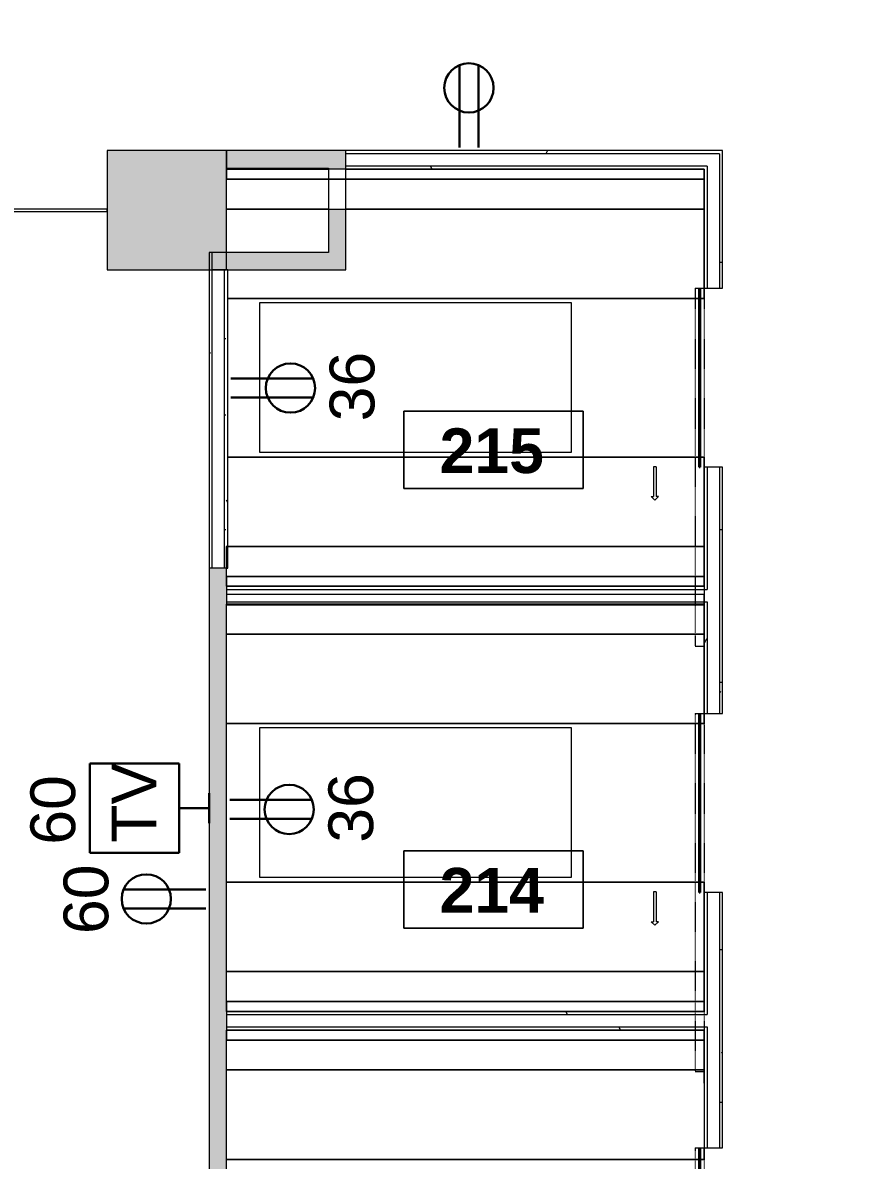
# Model space of a CAD drawing. Header units: inches. Extents: x 1180 to 3050, y -149 to 1363.
# Drawn here: x 2625.4 to 2793, y 172.7 to 401.5 of the extents above; entities that cross this region are included whole.
import ezdxf

# ---------------------------------------------------------------- set-up
doc = ezdxf.new("R2010")
doc.units = ezdxf.units.IN
doc.header["$MEASUREMENT"] = 0
doc.linetypes.add('Dash 1_16_', pattern=[0.125, 0.0625, -0.0625])
for name, color, linetype, lineweight in [('A-ANNO-NOTE', 131, 'Continuous', 30), ('A-AREA-IDEN', 2, 'Continuous', 9), ('A-COLS', 52, 'Continuous', 13), ('A-DETL-GENF', 92, 'Continuous', 9), ('A-DOOR', 31, 'Continuous', 13), ('A-DOOR-GLAZ', 31, 'Continuous', 30), ('A-GENM', 13, 'Continuous', 9), ('A-WALL', 113, 'Continuous', 13), ('A-WALL-PATT', 111, 'Continuous', 13), ('I-FURN', 30, 'Continuous', 9), ('I-WALL', 2, 'Continuous', 13)]:
    doc.layers.add(name, color=color, linetype=linetype, lineweight=lineweight)
doc.styles.add('Swis721 Lt BT', font='swissl.ttf', dxfattribs={"height": 9})
doc.styles.add('Swis721 Lt BT_B_1', font='', dxfattribs={"height": 9})
doc.styles.get('Swis721 Lt BT_B_1').set_extended_font_data('Swis721 Lt BT', bold=True)
pattern_1 = [(0, (0, 0), (30.72, 7.68), [1.267, -21.773, 1.267, -21.773, -122.88]), (0, (0, 0), (30.72, 7.68), [-46.08, 1.267, -44.813, 1.267, -21.773, -53.76]), (0, (0, 0), (30.72, 7.68), [-115.2, 1.267, -14.093, 1.267, -37.133]), (120, (11.52, 3.84), (-22.011075, 22.7643), [1.267, -21.773, 1.267, -21.773, -122.88]), (120, (11.52, 3.84), (-22.011075, 22.7643), [-46.08, 1.267, -44.813, 1.267, -21.773, -53.76]), (120, (11.52, 3.84), (-22.011075, 22.7643), [-115.2, 1.267, -14.093, 1.267, -37.133]), (240, (15.36, 19.2), (-8.708925, -30.4443), [1.267, -21.773, 1.267, -21.773, -122.88]), (240, (15.36, 19.2), (-8.708925, -30.4443), [-46.08, 1.267, -44.813, 1.267, -21.773, -53.76]), (240, (15.36, 19.2), (-8.708925, -30.4443), [-115.2, 1.267, -14.093, 1.267, -37.133])]

# ---------------------------------------------------------------- blocks, each defined once
blk = doc.blocks.new('Column Set - Column Set-6509051-FIRST FLOOR POWER _ SIGNAL')
at = {"layer": 'A-COLS', "lineweight": 9}
h = blk.add_hatch(color=7, dxfattribs=at)
h.paths.add_polyline_path([(3038.48, -123.25), (3038.48, -107.25), (3019.98, -107.25), (3019.98, -123.25)], flags=0)
h.paths.add_polyline_path([(2642.36, -123.25), (2651.67, -123.25), (2651.67, -107.25), (2642.36, -107.25)], flags=0)
h.paths.add_polyline_path([(2666.36, -123.25), (2666.36, -107.25), (2655.17, -107.25), (2655.17, -123.25)], flags=0)
h.paths.add_polyline_path([(2411.67, -123.25), (2411.67, -107.25), (2402.36, -107.25), (2402.36, -123.25)], flags=0)
h.paths.add_polyline_path([(2426.36, -123.25), (2426.36, -107.25), (2415.17, -107.25), (2415.17, -123.25)], flags=0)
h.paths.add_polyline_path([(2175.17, -123.25), (2186.36, -123.25), (2186.36, -107.25), (2175.17, -107.25), (2175.17, -115.8)], flags=0)
h.paths.add_polyline_path([(2162.36, -123.25), (2171.67, -123.25), (2171.67, -107.25), (2162.36, -107.25)], flags=0)
h.paths.add_polyline_path([(1922.3, -123.25), (1931.67, -123.25), (1931.67, -107.25), (1922.3, -107.25)], flags=0)
h.paths.add_polyline_path([(1935.17, -123.25), (1946.3, -123.25), (1946.3, -107.25), (1935.17, -107.25), (1935.17, -115.84)], flags=0)
h.paths.add_polyline_path([(1586.3, -123.25), (1586.3, -107.25), (1562.3, -107.25), (1562.3, -123.25), (1566.26, -123.25)], flags=0)
h.paths.add_polyline_path([(1571.47, 54.24), (1582.78, 65.55), (1565.81, 82.52), (1554.5, 71.21), (1567.73, 57.98)], flags=0)
h.paths.add_polyline_path([(3038.48, 111.75), (3038.48, 135.75), (3019.98, 135.75), (3019.98, 111.75), (3020.29, 111.75)], flags=0)
h.paths.add_polyline_path([(2642.36, 111.75), (2666.36, 111.75), (2666.36, 117.5), (2666.31, 117.5), (2666.31, 123.5), (2666.36, 123.5), (2666.36, 135.75), (2642.36, 135.75)], flags=0)
h.paths.add_polyline_path([(2882.36, 111.75), (2906.36, 111.75), (2906.36, 116.09), (2906.29, 116.09), (2906.29, 135.75), (2882.36, 135.75), (2882.36, 117.5)], flags=0)
h.paths.add_polyline_path([(2402.36, 111.75), (2426.36, 111.75), (2426.36, 135.75), (2402.36, 135.75), (2402.36, 123.07)], flags=0)
h.paths.add_polyline_path([(2162.36, 111.75), (2186.36, 111.75), (2186.36, 135.75), (2162.36, 135.75)], flags=0)
h.paths.add_polyline_path([(1922.3, 111.75), (1946.3, 111.75), (1946.3, 135.75), (1922.3, 135.75)], flags=0)
h.paths.add_polyline_path([(1681.4, 111.75), (1705.4, 111.75), (1705.4, 135.75), (1681.4, 135.75)], flags=0)
h.paths.add_polyline_path([(1401.76, 223.95), (1413.08, 235.26), (1396.11, 252.23), (1384.79, 240.92), (1398.32, 227.38)], flags=0)
h.paths.add_polyline_path([(1206.4, 231.75), (1222.4, 231.75), (1222.4, 255.75), (1206.4, 255.75)], flags=0)
h.paths.add_polyline_path([(3038.48, 351.75), (3038.48, 375.75), (3019.98, 375.75), (3019.98, 351.75), (3020.29, 351.75)], flags=0)
h.paths.add_polyline_path([(2886.54, 351.75), (2906.29, 351.75), (2906.29, 360.9), (2906.36, 360.9), (2906.36, 366.59), (2906.29, 366.59), (2906.29, 375.75), (2882.36, 375.75), (2882.36, 351.75)], flags=0)
h.paths.add_polyline_path([(2666.31, 351.75), (2666.36, 351.75), (2666.36, 364), (2666.31, 364), (2666.31, 370), (2666.36, 370), (2666.36, 375.75), (2642.36, 375.75), (2642.36, 351.75)], flags=0)
h.paths.add_polyline_path([(2402.36, 351.75), (2426.36, 351.75), (2426.36, 375.75), (2402.36, 375.75)], flags=0)
h.paths.add_polyline_path([(2178.1, 351.75), (2186.36, 351.75), (2186.36, 373.75), (2162.36, 373.75), (2162.36, 351.75), (2169.13, 351.75)], flags=0)
h.paths.add_polyline_path([(1946.3, 351.75), (1946.3, 373.75), (1922.3, 373.75), (1922.3, 351.75)], flags=0)
h.paths.add_polyline_path([(1465.4, 351.75), (1465.4, 375.75), (1441.4, 375.75), (1441.4, 351.75)], flags=0)
h.paths.add_polyline_path([(2014.17, 433.88), (2016.66, 439.88), (2008.17, 439.88)], flags=0)
h.paths.add_polyline_path([(2016.66, 439.88), (2020.17, 439.88), (2031.14, 450.85), (2024.07, 457.92), (2011.34, 445.19), (2015.59, 440.95)], flags=0)
h.paths.add_polyline_path([(2067.91, 487.62), (2084.88, 504.59), (2077.81, 511.66), (2060.84, 494.69), (2063.67, 491.86)], flags=0)
h.paths.add_polyline_path([(2163.48, 511.88), (2186.36, 511.88), (2186.36, 535.75), (2162.36, 535.75), (2162.36, 512.6)], flags=0)
h.paths.add_polyline_path([(1930.03, 518.02), (1947, 534.99), (1939.93, 542.07), (1922.95, 525.09), (1927.2, 520.85)], flags=0)
h.paths.add_polyline_path([(2118.15, 553.34), (2129.47, 564.66), (2120.98, 573.14), (2109.67, 561.83), (2113.69, 557.8)], flags=0)
h.paths.add_polyline_path([(1983.77, 571.76), (2000.74, 588.73), (1993.67, 595.81), (1976.69, 578.83), (1978.11, 577.42)], flags=0)
h.paths.add_polyline_path([(1856.49, 591.56), (1873.46, 608.53), (1866.39, 615.6), (1849.42, 598.63), (1856.08, 591.97)], flags=0)
h.paths.add_polyline_path([(2886.54, 591.75), (2906.29, 591.75), (2906.29, 611.15), (2906.36, 611.15), (2906.36, 615.75), (2882.36, 615.75), (2882.36, 591.75)], flags=0)
h.paths.add_polyline_path([(3038.48, 591.75), (3038.48, 615.75), (3019.98, 615.75), (3019.98, 591.75), (3036.81, 591.75)], flags=0)
h.paths.add_polyline_path([(2666.36, 591.75), (2666.36, 615.75), (2642.36, 615.75), (2642.36, 591.75), (2661.13, 591.75)], flags=0)
h.paths.add_polyline_path([(2426.36, 591.75), (2426.36, 615.75), (2402.36, 615.75), (2402.36, 591.75), (2408.36, 591.75)], flags=0)
h.paths.add_polyline_path([(1684.58, 591.75), (1705.35, 591.75), (1705.35, 615.75), (1704.32, 615.75), (1704.32, 615.57), (1696.32, 615.57), (1696.32, 615.75), (1681.4, 615.75), (1681.4, 591.75)], flags=0)
h.paths.add_polyline_path([(1465.4, 591.75), (1465.4, 615.75), (1441.4, 615.75), (1441.4, 591.75), (1456.03, 591.75)], flags=0)
h.paths.add_polyline_path([(1206.4, 591.75), (1222.4, 591.75), (1222.4, 615.75), (1206.4, 615.75), (1206.4, 605)], flags=0)
h.paths.add_polyline_path([(1910.23, 645.3), (1927.2, 662.27), (1920.13, 669.34), (1903.16, 652.37)], flags=0)
h.paths.add_polyline_path([(1783.65, 664.39), (1800.63, 681.37), (1793.55, 688.44), (1776.58, 671.47)], flags=0)
h.paths.add_polyline_path([(2056.6, 665.81), (2065.08, 674.29), (2048.11, 691.26), (2039.63, 682.78), (2049.29, 673.12)], flags=0)
h.paths.add_polyline_path([(1837.39, 718.13), (1854.37, 735.11), (1847.29, 742.18), (1830.32, 725.21), (1834.57, 720.96)], flags=0)
h.paths.add_polyline_path([(1990.13, 732.28), (1998.62, 740.76), (1981.64, 757.73), (1973.16, 749.25), (1989.31, 733.09)], flags=0)
h.paths.add_polyline_path([(2163.86, 743.75), (2180.44, 743.75), (2183.07, 761.75), (2160.36, 761.75), (2160.36, 744.08)], flags=0)
h.paths.add_polyline_path([(2184.36, 743.75), (2184.36, 761.75), (2183.36, 761.75), (2183.36, 743.75)], flags=0)
h.paths.add_polyline_path([(1705.4, 831.75), (1705.4, 855.75), (1681.4, 855.75), (1681.4, 831.75)], flags=0)
h.paths.add_polyline_path([(1206.4, 831.75), (1222.4, 831.75), (1222.4, 855.75), (1206.4, 855.75)], flags=0)
h.paths.add_polyline_path([(1465.4, 831.75), (1465.4, 855.75), (1441.4, 855.75), (1441.4, 831.75)], flags=0)
h.paths.add_polyline_path([(3019.98, 853.75), (3038.48, 853.75), (3038.48, 871.75), (3043.98, 874.5), (3043.98, 877.75), (3019.98, 877.75), (3019.98, 862.5)], flags=0)
h.paths.add_polyline_path([(2882.36, 853.75), (2906.36, 853.75), (2906.36, 877.75), (2882.36, 877.75), (2882.36, 865.49)], flags=0)
h.paths.add_polyline_path([(2650.11, 853.75), (2666.36, 853.75), (2666.36, 877.75), (2642.36, 877.75), (2642.36, 853.75)], flags=0)
h.paths.add_polyline_path([(2402.36, 853.75), (2426.36, 853.75), (2426.36, 877.75), (2402.36, 877.75)], flags=0)
h.paths.add_polyline_path([(2184.36, 859.75), (2184.36, 877.75), (2160.36, 877.75), (2160.36, 859.75), (2178.1, 859.75)], flags=0)
h.paths.add_polyline_path([(1946.9, 871.75), (1946.9, 895.75), (1928.9, 895.75), (1928.9, 871.75)], flags=0)
h.paths.add_polyline_path([(1922.9, 1071.75), (1946.9, 1071.75), (1946.9, 1095.75), (1922.9, 1095.75)], flags=0)
h.paths.add_polyline_path([(1705.4, 1071.75), (1705.4, 1095.75), (1681.4, 1095.75), (1681.4, 1071.75)], flags=0)
h.paths.add_polyline_path([(1441.4, 1071.75), (1465.4, 1071.75), (1465.4, 1095.75), (1441.4, 1095.75), (1441.4, 1073.89)], flags=0)
h.paths.add_polyline_path([(1212.03, 1071.75), (1222.4, 1071.75), (1222.4, 1095.75), (1206.4, 1095.75), (1206.4, 1071.75), (1208.68, 1071.75)], flags=0)
h.paths.add_polyline_path([(1922.9, 1191.75), (1946.9, 1191.75), (1946.9, 1215.75), (1922.9, 1215.75)], flags=0)
h.paths.add_polyline_path([(1946.9, 1338.25), (1946.9, 1356.25), (1940.4, 1356.25), (1938.9, 1354.75), (1922.9, 1354.75), (1922.9, 1338.25)], flags=0)
h.paths.add_polyline_path([(1799.9, 1338.25), (1823.9, 1338.25), (1823.87, 1354.75), (1799.9, 1354.75)], flags=0)
h.paths.add_polyline_path([(1705.4, 1338.25), (1705.4, 1354.75), (1681.4, 1354.75), (1681.4, 1338.25), (1695.06, 1338.25)], flags=0)
h.paths.add_polyline_path([(1566.26, 1338.25), (1586.9, 1338.25), (1586.9, 1354.75), (1562.9, 1354.75), (1562.9, 1338.25)], flags=0)
h.paths.add_polyline_path([(1185.4, 1338.25), (1222.4, 1338.25), (1222.4, 1354.75), (1185.4, 1354.75)], flags=0)
h.paths.add_polyline_path([(1445.44, 1338.25), (1465.4, 1338.25), (1465.4, 1354.75), (1441.4, 1354.75), (1441.4, 1338.25)], flags=0)
h.paths.add_polyline_path([(1340.84, 1338.25), (1343.9, 1338.25), (1343.9, 1354.75), (1319.9, 1354.75), (1319.9, 1338.25)], flags=0)
at = {"layer": 'A-COLS', "color": 8, "lineweight": 20}
for p, q in [((2666.36, 375.75), (2642.36, 375.75)), ((2642.36, 375.75), (2642.36, 351.75)), ((2666.36, 370), (2666.36, 375.75)), ((2666.36, 364), (2666.36, 370)), ((2666.36, 351.75), (2666.36, 364)), ((2642.36, 351.75), (2666.36, 351.75))]:
    blk.add_line(p, q, dxfattribs=at)
blk = doc.blocks.new('Booth Seat2 - Booth Seat-6914173-FIRST FLOOR POWER _ SIGNAL')
at = {"layer": 'I-FURN'}
for p, q in [((3501.5, 4130.45), (3406.75, 4130.45)), ((3406.75, 4130.45), (3501.5, 4130.45)), ((3502.5, 4130.45), (3501.75, 4130.45)), ((3501.75, 4130.45), (3502.5, 4130.45)), ((3502.5, 4128.39), (3502.5, 4130.45)), ((3502.5, 4130.45), (3502.5, 4128.39)), ((3502.5, 4112.45), (3502.5, 4128.39)), ((3502.5, 4128.39), (3502.5, 4112.45)), ((3502.5, 4112.45), (3406.46, 4112.45)), ((3406.46, 4112.45), (3406.46, 4106.45)), ((3406.75, 4112.45), (3502.5, 4112.45)), ((3502.5, 4106.45), (3502.5, 4112.45)), ((3502.5, 4112.45), (3502.5, 4106.45)), ((3502.5, 4106.45), (3502.5, 4112.45)), ((3502.5, 4112.45), (3502.5, 4106.45)), ((3406.5, 4106.45), (3406.5, 4108.07)), ((3406.46, 4106.45), (3406.53, 4106.45)), ((3502.5, 4106.45), (3406.53, 4106.45)), ((3406.53, 4106.45), (3406.53, 4104.45)), ((3406.53, 4104.45), (3406.53, 4106.45)), ((3406.53, 4106.45), (3502.5, 4106.45)), ((3406.53, 4106.45), (3502.5, 4106.45)), ((3502.5, 4106.45), (3406.53, 4106.45)), ((3406.53, 4106.45), (3502.5, 4106.45)), ((3502.5, 4106.45), (3406.53, 4106.45)), ((3406.53, 4104.45), (3502.5, 4104.45)), ((3502.5, 4104.45), (3406.53, 4104.45)), ((3502.5, 4104.45), (3502.5, 4106.45))]:
    blk.add_line(p, q, dxfattribs=at)
blk = doc.blocks.new('Rectangular Table - Rectangular Table-6914682-FIRST FLOOR POWER _ SIGNAL')
at = {"layer": 'A-GENM'}
for p, q in [((31.39, 15), (-31.39, 15)), ((-31.39, 15), (-31.39, -15)), ((31.39, -15), (31.39, 15)), ((-31.39, -15), (31.39, -15))]:
    blk.add_line(p, q, dxfattribs=at)
blk = doc.blocks.new('Booth Seat15 - Booth Seat-6953138-FIRST FLOOR POWER _ SIGNAL')
at = {"layer": 'I-FURN'}
for p, q in [((3502.5, -3444.33), (3406.53, -3444.33)), ((3406.53, -3444.33), (3406.53, -3446.33)), ((3406.53, -3446.33), (3406.53, -3444.33)), ((3406.53, -3444.33), (3427, -3444.33)), ((3430.5, -3444.33), (3502.5, -3444.33)), ((3502.5, -3446.33), (3502.5, -3444.33)), ((3406.53, -3446.33), (3406.46, -3446.33)), ((3406.46, -3446.33), (3406.46, -3452.33)), ((3406.5, -3452.33), (3406.5, -3446.33)), ((3406.53, -3446.33), (3502.5, -3446.33)), ((3427, -3446.33), (3406.53, -3446.33)), ((3502.5, -3446.33), (3406.53, -3446.33)), ((3406.53, -3446.33), (3427, -3446.33)), ((3427, -3446.33), (3406.53, -3446.33)), ((3406.53, -3446.33), (3427, -3446.33)), ((3502.5, -3446.33), (3430.5, -3446.33)), ((3430.5, -3446.33), (3502.5, -3446.33)), ((3502.5, -3446.33), (3430.5, -3446.33)), ((3430.5, -3446.33), (3502.5, -3446.33)), ((3502.5, -3452.33), (3502.5, -3446.33)), ((3502.5, -3446.33), (3502.5, -3452.33)), ((3502.5, -3452.33), (3502.5, -3446.33)), ((3502.5, -3446.33), (3502.5, -3452.33)), ((3406.46, -3452.33), (3502.5, -3452.33)), ((3427, -3452.33), (3406.5, -3452.33)), ((3406.5, -3461.08), (3406.5, -3452.33)), ((3502.5, -3452.33), (3430.5, -3452.33)), ((3502.5, -3468.27), (3502.5, -3452.33)), ((3502.5, -3452.33), (3502.5, -3468.27)), ((3502.5, -3470.33), (3502.5, -3468.27)), ((3502.5, -3468.27), (3502.5, -3470.33)), ((3406.75, -3470.33), (3501.5, -3470.33)), ((3501.5, -3470.33), (3406.75, -3470.33)), ((3501.75, -3470.33), (3502.5, -3470.33)), ((3502.5, -3470.33), (3501.75, -3470.33))]:
    blk.add_line(p, q, dxfattribs=at)
blk = doc.blocks.new('Barn Door - Glass Door w Patches - Int-GS2-GLSS-36_ x 84_-7100413-FIRST FLOOR POWER _ SIGNAL')
at = {"layer": 'A-DETL-GENF'}
for p, q in [((23.91, -11.04), (23.91, -11.5)), ((24.62, -11.75), (23.91, -11.04)), ((17.91, -11.5), (23.91, -11.5)), ((17.91, -11.5), (17.91, -12)), ((17.91, -12), (23.91, -12)), ((24.62, -11.75), (23.91, -12.46)), ((23.91, -12.46), (23.91, -12))]:
    blk.add_line(p, q, dxfattribs=at)
at = {"layer": 'A-DOOR', "linetype": 'Dash 1_16_', "lineweight": 9}
for p, q in [((-18, -1.87), (54, -1.87)), ((-18, -3.62), (-18, -1.87)), ((54, -3.62), (54, -1.87)), ((-18, -3.62), (54, -3.62))]:
    blk.add_line(p, q, dxfattribs=at)
at = {"layer": 'A-DOOR-GLAZ'}
for p, q in [((-17.81, -2.87), (-17.81, -2.62)), ((-17.81, -2.62), (18, -2.62)), ((18, -2.87), (-17.81, -2.87)), ((18, -2.62), (18, -2.87))]:
    blk.add_line(p, q, dxfattribs=at)
blk = doc.blocks.new('Booth Seat16 - Booth Seat-6953413-FIRST FLOOR POWER _ SIGNAL')
at = {"layer": 'I-FURN'}
for p, q in [((3501.5, 4044.95), (3406.5, 4044.95)), ((3406.5, 4026.95), (3406.5, 4044.95)), ((3406.5, 4044.95), (3501.5, 4044.95)), ((3502.5, 4044.95), (3501.75, 4044.95)), ((3501.75, 4044.95), (3502.5, 4044.95)), ((3502.5, 4042.89), (3502.5, 4044.95)), ((3502.5, 4044.95), (3502.5, 4042.89)), ((3502.5, 4026.95), (3502.5, 4042.89)), ((3502.5, 4042.89), (3502.5, 4026.95)), ((3502.5, 4026.95), (3406.46, 4026.95)), ((3406.46, 4026.95), (3406.46, 4020.95)), ((3406.5, 4026.95), (3502.5, 4026.95)), ((3406.5, 4020.95), (3406.5, 4026.95)), ((3502.5, 4020.95), (3502.5, 4026.95)), ((3502.5, 4026.95), (3502.5, 4020.95)), ((3502.5, 4020.95), (3502.5, 4026.95)), ((3502.5, 4026.95), (3502.5, 4020.95)), ((3406.46, 4020.95), (3406.53, 4020.95)), ((3502.5, 4020.95), (3406.53, 4020.95)), ((3406.53, 4020.95), (3406.53, 4018.95)), ((3406.53, 4018.95), (3406.53, 4020.95)), ((3406.53, 4020.95), (3502.5, 4020.95)), ((3406.53, 4020.95), (3502.5, 4020.95)), ((3502.5, 4020.95), (3406.53, 4020.95)), ((3406.53, 4020.95), (3502.5, 4020.95)), ((3502.5, 4020.95), (3406.53, 4020.95)), ((3502.5, 4018.95), (3502.5, 4020.95)), ((3406.53, 4018.95), (3502.5, 4018.95)), ((3502.5, 4018.95), (3406.53, 4018.95))]:
    blk.add_line(p, q, dxfattribs=at)
blk = doc.blocks.new('Booth Seat17 - Booth Seat-6953440-FIRST FLOOR POWER _ SIGNAL')
at = {"layer": 'I-FURN'}
for p, q in [((3502.5, -3529.83), (3406.53, -3529.83)), ((3406.53, -3529.83), (3406.53, -3531.83)), ((3502.5, -3531.83), (3502.5, -3529.83)), ((3406.53, -3531.83), (3406.46, -3531.83)), ((3406.46, -3531.83), (3406.46, -3537.83)), ((3406.5, -3537.83), (3406.5, -3531.96)), ((3406.53, -3531.83), (3502.5, -3531.83)), ((3502.5, -3531.83), (3406.53, -3531.83)), ((3502.5, -3537.83), (3502.5, -3531.83)), ((3406.46, -3537.83), (3502.5, -3537.83)), ((3502.5, -3537.83), (3406.5, -3537.83)), ((3406.5, -3555.83), (3406.5, -3537.83)), ((3502.5, -3553.77), (3502.5, -3537.83)), ((3502.5, -3537.83), (3502.5, -3553.77)), ((3502.5, -3555.83), (3502.5, -3553.77)), ((3502.5, -3553.77), (3502.5, -3555.83)), ((3406.5, -3555.83), (3501.5, -3555.83)), ((3501.5, -3555.83), (3406.5, -3555.83)), ((3501.75, -3555.83), (3502.5, -3555.83)), ((3502.5, -3555.83), (3501.75, -3555.83))]:
    blk.add_line(p, q, dxfattribs=at)
blk = doc.blocks.new('Booth Seat19 - Booth Seat-6953516-FIRST FLOOR POWER _ SIGNAL')
at = {"layer": 'I-FURN'}
for p, q in [((3502.5, -3616.96), (3406.53, -3616.96)), ((3406.53, -3616.96), (3406.53, -3618.96)), ((3406.53, -3618.96), (3406.53, -3616.96)), ((3406.53, -3616.96), (3502.5, -3616.96)), ((3502.5, -3618.96), (3502.5, -3616.96)), ((3406.53, -3618.96), (3406.46, -3618.96)), ((3406.46, -3618.96), (3406.46, -3624.96)), ((3406.5, -3624.96), (3406.5, -3618.96)), ((3406.53, -3618.96), (3502.5, -3618.96)), ((3502.5, -3618.96), (3406.53, -3618.96)), ((3502.5, -3618.96), (3406.53, -3618.96)), ((3406.53, -3618.96), (3502.5, -3618.96)), ((3502.5, -3618.96), (3406.53, -3618.96)), ((3406.53, -3618.96), (3502.5, -3618.96)), ((3502.5, -3624.96), (3502.5, -3618.96)), ((3502.5, -3618.96), (3502.5, -3624.96)), ((3502.5, -3624.96), (3502.5, -3618.96)), ((3502.5, -3618.96), (3502.5, -3624.96)), ((3406.46, -3624.96), (3502.5, -3624.96)), ((3502.5, -3624.96), (3406.5, -3624.96)), ((3406.5, -3642.96), (3406.5, -3624.96)), ((3502.5, -3627.63), (3502.5, -3624.96)), ((3502.5, -3624.96), (3502.5, -3640.65)), ((3502.5, -3642.96), (3502.5, -3640.65)), ((3502.5, -3640.65), (3502.5, -3642.96)), ((3406.5, -3642.96), (3501.5, -3642.96)), ((3501.5, -3642.96), (3406.5, -3642.96)), ((3501.75, -3642.96), (3502.5, -3642.96)), ((3502.5, -3642.96), (3501.75, -3642.96))]:
    blk.add_line(p, q, dxfattribs=at)
blk = doc.blocks.new('Room Tag - Number Only-4120135-FIRST FLOOR POWER _ SIGNAL')
at = {"layer": 'A-AREA-IDEN'}
for p, q in [((-0.1881, -0.1636), (-0.1881, -0.0018)), ((-0.1881, -0.0018), (0.1869, -0.0018)), ((0.1869, -0.0018), (-0.1881, -0.0018)), ((-0.1881, -0.0018), (-0.1881, -0.1636)), ((0.1869, -0.0018), (0.1869, -0.1636)), ((0.1869, -0.1636), (0.1869, -0.0018)), ((0.1869, -0.1636), (-0.1881, -0.1636)), ((-0.1881, -0.1636), (0.1869, -0.1636))]:
    blk.add_line(p, q, dxfattribs=at)

msp = doc.modelspace()

# ---------------------------------------------------------------- hatches: boundary and pattern name
at = {"layer": 'A-WALL-PATT', "lineweight": 9}
for points in [[(2666.36, 372.25), (2686.86, 372.25), (2686.86, 375.75), (2666.36, 375.75)], [(2690.36, 351.75), (2690.36, 355.25), (2666.36, 355.25), (2666.36, 351.75), (2672.97, 351.75)], [(2662.86, 187.62), (2666.36, 187.62), (2666.36, 190.87), (2666.31, 190.87), (2666.31, 196.87), (2666.36, 196.87), (2666.36, 204.62), (2666.31, 204.62), (2666.31, 210.62), (2666.36, 210.62), (2666.36, 278.5), (2666.31, 278.5), (2666.31, 284.5), (2666.36, 284.5), (2666.36, 290.12), (2666.31, 290.12), (2666.31, 291.75), (2662.86, 291.75), (2662.86, 188.2)], [(2666.31, 135.75), (2666.36, 135.75), (2666.36, 187.62), (2662.86, 187.62), (2662.86, 135.75)]]:
    msp.add_hatch(color=7, dxfattribs=at).paths.add_polyline_path(points, flags=0)
h = msp.add_hatch(color=7, dxfattribs=at)
h.paths.add_polyline_path([(2686.86, 355.25), (2690.36, 355.25), (2690.36, 364), (2686.86, 364)], flags=0)
h.paths.add_polyline_path([(2686.86, 372), (2690.36, 372), (2690.36, 375.75), (2686.86, 375.75), (2686.86, 372.25)], flags=0)
h = msp.add_hatch(dxfattribs=at)
h.set_pattern_fill('FP_4', color=256, style=0, pattern_type=2)
h.set_pattern_definition(pattern_1)
h.paths.add_polyline_path([(2735.74, 375.12), (2765.48, 375.12), (2765.47, 375.75), (2690.36, 375.75), (2690.36, 375.12)], flags=0)
h = msp.add_hatch(dxfattribs=at)
h.set_pattern_fill('FP_4', color=256, style=0, pattern_type=2)
h.set_pattern_definition(pattern_1)
h.paths.add_polyline_path([(2765.48, 112.37), (2766.11, 112.37), (2766.11, 139.18), (2765.48, 139.18), (2765.48, 114.87)], flags=0)
h.paths.add_polyline_path([(2765.48, 175.18), (2766.11, 175.18), (2766.11, 226.56), (2765.48, 226.56), (2765.48, 188.2)], flags=0)
h.paths.add_polyline_path([(2765.48, 262.56), (2766.11, 262.56), (2766.11, 312.06), (2765.48, 312.06), (2765.48, 278.5)], flags=0)
h.paths.add_polyline_path([(2766.11, 348.06), (2766.11, 375.75), (2765.48, 375.75), (2765.48, 348.06)], flags=0)
h = msp.add_hatch(dxfattribs=at)
h.set_pattern_fill('FP_4', color=256, style=0, pattern_type=2)
h.set_pattern_definition(pattern_1)
h.paths.add_polyline_path([(2735.74, 372), (2762.36, 372), (2762.36, 372.62), (2690.36, 372.62), (2690.36, 372)], flags=0)
h = msp.add_hatch(dxfattribs=at)
h.set_pattern_fill('FP_4', color=256, style=0, pattern_type=2)
h.set_pattern_definition(pattern_1)
h.paths.add_polyline_path([(2762.36, 115.5), (2762.98, 115.5), (2762.98, 139.18), (2762.36, 139.18), (2762.36, 117.5)], flags=0)
h.paths.add_polyline_path([(2762.98, 175.18), (2762.98, 199.5), (2762.36, 199.5), (2762.36, 175.18)], flags=0)
h.paths.add_polyline_path([(2762.36, 202), (2762.98, 202.01), (2762.98, 226.56), (2762.36, 226.56), (2762.36, 202.62)], flags=0)
h.paths.add_polyline_path([(2762.36, 262.56), (2762.98, 262.56), (2762.98, 285), (2762.36, 285), (2762.36, 278.5)], flags=0)
h.paths.add_polyline_path([(2762.36, 287.5), (2762.98, 287.5), (2762.98, 312.06), (2762.36, 312.06), (2762.36, 288.12)], flags=0)
h.paths.add_polyline_path([(2762.98, 348.06), (2762.98, 372.62), (2762.36, 372.62), (2762.36, 348.06)], flags=0)
h = msp.add_hatch(dxfattribs=at)
h.set_pattern_fill('FP_4', color=256, style=0, pattern_type=2)
h.set_pattern_definition(pattern_1)
h.paths.add_polyline_path([(2663.48, 291.75), (2663.48, 351.75), (2662.86, 351.75), (2662.86, 291.75)], flags=0)
h = msp.add_hatch(dxfattribs=at)
h.set_pattern_fill('FP_4', color=256, style=0, pattern_type=2)
h.set_pattern_definition(pattern_1)
h.paths.add_polyline_path([(2665.98, 291.75), (2666.31, 291.75), (2666.33, 296.12), (2666.61, 296.12), (2666.61, 351.75), (2665.98, 351.75), (2665.98, 292.4)], flags=0)
h = msp.add_hatch(dxfattribs=at)
h.set_pattern_fill('FP_4', color=256, style=0, pattern_type=2)
h.set_pattern_definition(pattern_1)
h.paths.add_polyline_path([(2666.36, 284.5), (2666.38, 284.5), (2666.36, 285)], flags=0)
h = msp.add_hatch(dxfattribs=at)
h.set_pattern_fill('FP_4', color=256, style=0, pattern_type=2)
h.set_pattern_definition(pattern_1)
h.paths.add_polyline_path([(2666.36, 202), (2762.36, 202), (2762.36, 202.62), (2666.36, 202.62)], flags=0)
h = msp.add_hatch(dxfattribs=at)
h.set_pattern_fill('FP_4', color=256, style=0, pattern_type=2)
h.set_pattern_definition(pattern_1)
h.paths.add_polyline_path([(2666.36, 198.87), (2762.36, 198.87), (2762.36, 199.5), (2666.36, 199.5)], flags=0)

# ---------------------------------------------------------------- linework, layer by layer
at = {"layer": 'A-ANNO-NOTE'}
for p, q in [((2713.18, 376.4), (2713.18, 392.93)), ((2713.18, 376.4), (2713.18, 392.93)), ((2717.02, 376.4), (2717.02, 392.93)), ((2667.26, 329.92), (2683.79, 329.92)), ((2667.26, 329.92), (2683.79, 329.92)), ((2667.26, 326.09), (2683.79, 326.09)), ((2656.86, 252.5), (2638.86, 252.5)), ((2638.86, 252.5), (2638.86, 234.5)), ((2656.86, 234.5), (2656.86, 252.5)), ((2662.86, 246.5), (2662.86, 240.5)), ((2667.01, 245.17), (2683.54, 245.17)), ((2667.01, 245.17), (2683.54, 245.17)), ((2662.86, 243.5), (2656.86, 243.5)), ((2667.01, 241.34), (2683.54, 241.34)), ((2638.86, 234.5), (2656.86, 234.5)), ((2662.2, 227.15), (2645.68, 227.15)), ((2662.2, 223.32), (2645.68, 223.32)), ((2662.2, 223.32), (2645.68, 223.32))]:
    msp.add_line(p, q, dxfattribs=at)
for centre in [(2715.1, 388.36), (2679.22, 328), (2678.97, 243.25), (2650.24, 225.24)]:
    msp.add_circle(centre, 4.95, dxfattribs=at)
at = {"layer": 'A-WALL'}
for p, q in [((2765.48, 375.12), (2690.36, 375.12)), ((2765.48, 375.12), (2765.48, 348.06)), ((2762.98, 372.62), (2690.36, 372.62)), ((2762.98, 372.62), (2762.98, 348.06)), ((2663.48, 291.75), (2663.48, 355.25)), ((2666.61, 351.75), (2663.48, 351.75)), ((2665.98, 291.75), (2665.98, 351.75)), ((2762.98, 312.06), (2762.98, 287.5)), ((2765.48, 312.06), (2765.48, 262.56)), ((2666.36, 288.12), (2666.36, 284.37)), ((2666.36, 287.5), (2762.98, 287.5)), ((2666.38, 285), (2762.98, 285)), ((2762.98, 285), (2762.98, 262.56)), ((2762.98, 226.56), (2762.98, 202)), ((2765.48, 226.56), (2765.48, 175.18)), ((2666.36, 202.62), (2666.36, 198.87)), ((2666.36, 202), (2762.98, 202)), ((2666.36, 199.5), (2762.98, 199.5)), ((2762.98, 199.5), (2762.98, 175.18))]:
    msp.add_line(p, q, dxfattribs=at)
at = {"layer": 'A-WALL', "color": 55}
msp.add_line((2666.36, 291.75), (2662.86, 291.75), dxfattribs=at)
at = {"layer": 'I-WALL', "color": 8, "lineweight": 20}
for p, q in [((2690.36, 375.75), (2666.36, 375.75)), ((2666.36, 375.75), (2666.36, 372.25)), ((2690.36, 351.75), (2690.36, 375.75)), ((2666.36, 372.25), (2686.86, 372.25)), ((2686.86, 372.25), (2686.86, 355.25)), ((2686.86, 355.25), (2662.86, 355.25)), ((2662.86, 355.25), (2662.86, 351.75)), ((2666.61, 351.75), (2690.36, 351.75)), ((2662.86, 291.75), (2662.86, 135.75)), ((2666.36, 288.12), (2666.36, 291.75)), ((2666.36, 202.62), (2666.36, 284.37)), ((2666.36, 135.75), (2666.36, 198.87))]:
    msp.add_line(p, q, dxfattribs=at)
at = {"layer": 'I-WALL'}
for p, q in [((2766.11, 375.75), (2690.36, 375.75)), ((2766.11, 348.06), (2766.11, 375.75)), ((2690.36, 372), (2762.36, 372)), ((2762.36, 372), (2762.36, 348.06)), ((2642.36, 364), (2510.36, 364)), ((2642.36, 363.5), (2642.36, 364)), ((2510.36, 363.5), (2642.36, 363.5)), ((2662.86, 351.75), (2662.86, 291.75)), ((2666.61, 291.75), (2666.61, 351.75)), ((2762.36, 348.06), (2766.11, 348.06)), ((2766.11, 312.06), (2762.36, 312.06)), ((2762.36, 312.06), (2762.36, 288.12)), ((2766.11, 262.56), (2766.11, 312.06)), ((2666.36, 291.75), (2666.61, 291.75)), ((2762.36, 288.12), (2666.38, 288.12)), ((2666.36, 284.37), (2762.36, 284.37)), ((2762.36, 284.37), (2762.36, 262.56)), ((2762.36, 262.56), (2766.11, 262.56)), ((2766.11, 226.56), (2762.36, 226.56)), ((2762.36, 226.56), (2762.36, 202.62)), ((2766.11, 175.18), (2766.11, 226.56)), ((2762.36, 202.62), (2666.38, 202.62)), ((2666.38, 198.87), (2762.36, 198.87)), ((2762.36, 198.87), (2762.36, 175.18)), ((2762.36, 175.18), (2766.11, 175.18))]:
    msp.add_line(p, q, dxfattribs=at)

# ---------------------------------------------------------------- block references
at = {"layer": 'A-AREA-IDEN', "xscale": 95.99999999999994, "yscale": 95.99999999999994, "zscale": 95.99999999999994}
for p in [(2720.1, 323.51), (2720.1, 235.1)]:
    msp.add_blockref('Room Tag - Number Only-4120135-FIRST FLOOR POWER _ SIGNAL', p, dxfattribs=at)
at = {"layer": 'A-COLS', "lineweight": 9}
msp.add_blockref('Column Set - Column Set-6509051-FIRST FLOOR POWER _ SIGNAL', (0, 0), dxfattribs=at)
at = {"layer": 'A-DOOR', "rotation": 269.9999999999999}
for p in [(2764.23, 330.06), (2764.23, 244.56), (2764.23, 157.18)]:
    msp.add_blockref('Barn Door - Glass Door w Patches - Int-GS2-GLSS-36_ x 84_-7100413-FIRST FLOOR POWER _ SIGNAL', p, dxfattribs=at)
at = {"layer": 'A-GENM'}
for p in [(2704.36, 330.13), (2704.36, 244.63)]:
    msp.add_blockref('Rectangular Table - Rectangular Table-6914682-FIRST FLOOR POWER _ SIGNAL', p, dxfattribs=at)
at = {"layer": 'I-FURN'}
for name, p in [('Booth Seat15 - Booth Seat-6953138-FIRST FLOOR POWER _ SIGNAL', (-740.14, 3816.33)), ('Booth Seat2 - Booth Seat-6914173-FIRST FLOOR POWER _ SIGNAL', (-740.14, -3816.33)), ('Booth Seat17 - Booth Seat-6953440-FIRST FLOOR POWER _ SIGNAL', (-740.14, 3816.33)), ('Booth Seat16 - Booth Seat-6953413-FIRST FLOOR POWER _ SIGNAL', (-740.14, -3816.33)), ('Booth Seat19 - Booth Seat-6953516-FIRST FLOOR POWER _ SIGNAL', (-740.14, 3815.83))]:
    msp.add_blockref(name, p, dxfattribs=at)

# ---------------------------------------------------------------- texts
at = {"layer": 'A-ANNO-NOTE', "lineweight": 9, "char_height": 9, "attachment_point": 1, "rotation": 90, "style": 'Swis721 Lt BT'}
for s, insert, width in [('36', (2687.1, 321.3), 16.362), ('TV', (2643.26, 236.55), 16.968), ('60', (2626.94, 236.15), 16.362), ('36', (2686.85, 236.55), 16.362), ('60', (2633.6, 218.18), 16.362)]:
    msp.add_mtext(s, dxfattribs=dict(at, insert=insert, width=width))
at = {"layer": 'A-AREA-IDEN', "char_height": 9, "width": 25.452, "attachment_point": 1, "style": 'Swis721 Lt BT_B_1'}
for s, insert in [('215', (2709.2, 319.89)), ('214', (2709.2, 231.48))]:
    msp.add_mtext(s, dxfattribs=dict(at, insert=insert))

doc.saveas('drawing.dxf')
